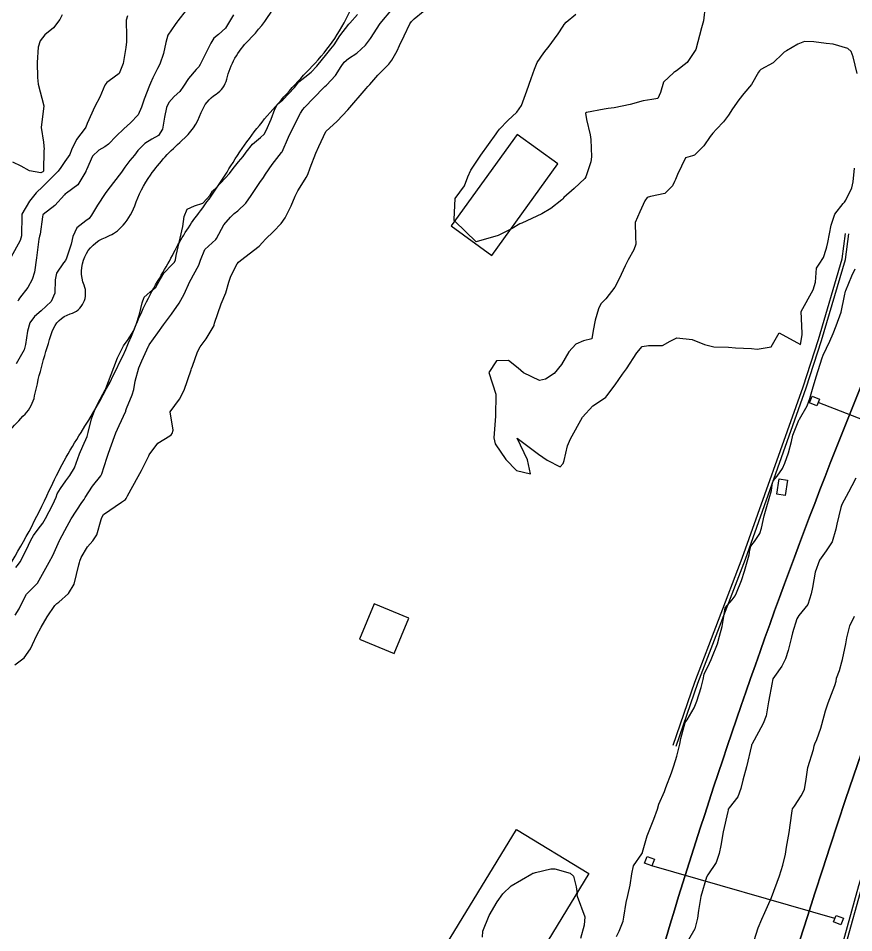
# Model space of a CAD drawing. Header units: metres. Extents: x 318500 to 325275, y 7408834 to 7428799.
# Drawn here: x 321959.7 to 322036.6, y 7417319.9 to 7417404.1 of the extents above; entities that cross this region are included whole.
import ezdxf

# ---------------------------------------------------------------- set-up
doc = ezdxf.new("R2010")
doc.units = ezdxf.units.M
doc.header["$MEASUREMENT"] = 0
for name, color, linetype in [('Canaleta de Drenagem', 151, 'Continuous'), ('Curvas de Nivel 1m', 11, 'Continuous'), ('Edificações', 30, 'Continuous'), ('Hidrografia', 140, 'Continuous'), ('Linha Férrea', 20, 'Continuous'), ('Pórticos', 45, 'Continuous')]:
    doc.layers.add(name, color=color, linetype=linetype)

msp = doc.modelspace()

# ---------------------------------------------------------------- linework, layer by layer
at = {"layer": 'Canaleta de Drenagem'}
for points in [[(322063.985, 7417392.729), (322067.28, 7417395.516), (322067.754, 7417387.94), (322068.482, 7417385.132), (322071.457, 7417375.503), (322071.38, 7417366.949), (322070.863, 7417363.225), (322068.825, 7417356.038), (322065.388, 7417349.917), (322062.125, 7417345.429), (322052.653, 7417331.75), (322046.46, 7417321.187), (322040.317, 7417307.77), (322034.243, 7417290.874), (322029.639, 7417269.193), (322021.811, 7417265.591), (322029.051, 7417293.425), (322034.127, 7417313.447), (322037.121, 7417324.249), (322040.829, 7417336.143), (322048.197, 7417354.742), (322052.853, 7417367.157), (322056.524, 7417376.248), (322063.124, 7417391.77)], [(322064.195, 7417392.514), (322067.018, 7417394.901), (322067.456, 7417387.893), (322068.194, 7417385.05), (322071.157, 7417375.459), (322071.081, 7417366.971), (322070.568, 7417363.287), (322068.546, 7417356.154), (322065.135, 7417350.079), (322061.88, 7417345.602), (322052.4, 7417331.912), (322046.193, 7417321.325), (322040.039, 7417307.883), (322033.954, 7417290.957), (322029.377, 7417269.402), (322022.261, 7417266.128), (322029.342, 7417293.351), (322034.417, 7417313.37), (322037.409, 7417324.165), (322041.112, 7417336.043), (322048.477, 7417354.634), (322053.133, 7417367.048), (322056.801, 7417376.134), (322063.381, 7417391.606)]]:
    msp.add_lwpolyline(points, close=True, dxfattribs=at)
for points in [[(322020.005, 7417337.162), (322021.996, 7417342.976), (322026.377, 7417354.388), (322031.975, 7417370.165), (322033.398, 7417374.536), (322035.592, 7417381.97), (322035.899, 7417384.303)], [(322020.289, 7417337.065), (322022.278, 7417342.874), (322026.658, 7417354.284), (322032.259, 7417370.068), (322033.685, 7417374.447), (322035.886, 7417381.908), (322036.197, 7417384.264)]]:
    msp.add_lwpolyline(points, dxfattribs=at)
at = {"layer": 'Curvas de Nivel 1m', "flags": 128}
for points, elevation in [([(321959.337, 7417344.549), (321960.206, 7417345.192), (321960.792, 7417346.046), (321960.968, 7417346.44), (321961.373, 7417347.306), (321961.778, 7417348.034), (321962.338, 7417348.97), (321963.025, 7417350.016), (321963.228, 7417350.198), (321963.415, 7417350.332), (321964.298, 7417351.126), (321964.82, 7417351.989), (321965.241, 7417353.767), (321965.301, 7417353.982), (321965.343, 7417354.101), (321965.467, 7417354.433), (321966.043, 7417355.416), (321966.543, 7417355.969), (321966.916, 7417356.549), (321967.309, 7417357.962), (321967.361, 7417358.122), (321967.524, 7417358.4), (321969.163, 7417359.555), (321969.548, 7417359.802), (321969.61, 7417359.868), (321969.645, 7417359.929), (321969.744, 7417360.119), (321970.707, 7417361.913), (321971.012, 7417362.475), (321971.596, 7417363.617), (321971.69, 7417363.807), (321971.735, 7417363.899), (321972.532, 7417364.97), (321973.626, 7417365.642), (321973.758, 7417365.748), (321973.835, 7417365.877), (321973.93, 7417366.172), (321973.65, 7417367.88), (321974.508, 7417369.027), (321974.957, 7417369.861), (321975.604, 7417371.747), (321975.638, 7417371.851), (321975.712, 7417372.056), (321976.19, 7417373.381), (321976.439, 7417373.843), (321976.977, 7417374.602), (321977.71, 7417375.83), (321977.724, 7417375.866), (321977.762, 7417376.033), (321978.375, 7417377.821), (321978.794, 7417378.816), (321979.07, 7417379.811), (321979.251, 7417380.376), (321979.835, 7417381.49), (321979.972, 7417381.664), (321980.137, 7417381.796), (321981.86, 7417383.133), (321982.18, 7417383.452), (321982.459, 7417383.764), (321983.173, 7417384.461), (321983.885, 7417385.209), (321984.265, 7417385.744), (321984.801, 7417386.842), (321985.178, 7417387.731), (321985.43, 7417388.225), (321985.94, 7417389.046), (321986.204, 7417389.458), (321986.339, 7417389.714), (321986.573, 7417390.328), (321987.098, 7417391.703), (321987.372, 7417392.306), (321988, 7417393.69), (321989.048, 7417394.646), (321990.03, 7417395.67), (321991.722, 7417397.645), (321991.876, 7417397.819), (321992.056, 7417398.022), (321992.808, 7417398.89), (321993.532, 7417399.618), (321993.808, 7417399.89), (321994.09, 7417400.26), (321994.577, 7417401.132), (321994.799, 7417401.603), (321995.219, 7417402.499), (321995.754, 7417403.594), (321995.901, 7417403.825), (321996.137, 7417404.056), (321996.976, 7417404.75)], 723), ([(321959.396, 7417349.136), (321959.754, 7417349.708), (321959.896, 7417350.055), (321960.41, 7417351.065), (321961.399, 7417352.04), (321961.42, 7417352.06), (321961.441, 7417352.095), (321962.526, 7417354.024), (321962.845, 7417354.644), (321963.463, 7417356.01), (321963.473, 7417356.027), (321963.491, 7417356.061), (321964.168, 7417357.343), (321964.531, 7417357.995), (321965.535, 7417359.509), (321965.729, 7417359.788), (321965.84, 7417359.977), (321966.512, 7417361.014), (321967.259, 7417361.963), (321967.372, 7417362.163), (321967.583, 7417362.843), (321967.869, 7417363.683), (321967.964, 7417363.955), (321968.133, 7417364.48), (321968.647, 7417365.945), (321968.953, 7417366.618), (321969.566, 7417367.931), (321969.592, 7417367.99), (321969.653, 7417368.158), (321970.17, 7417369.425), (321970.316, 7417369.92), (321970.448, 7417370.679), (321970.777, 7417371.914), (321971.056, 7417372.564), (321971.669, 7417373.901), (321971.687, 7417373.945), (321971.732, 7417374.022), (321972.514, 7417375.133), (321973.051, 7417375.891), (321973.77, 7417376.863), (321974.498, 7417377.869), (321974.955, 7417378.7), (321975.464, 7417379.855), (321975.583, 7417380.084), (321975.82, 7417380.499), (321976.297, 7417381.381), (321976.453, 7417381.844), (321976.858, 7417382.832), (321977.859, 7417383.742), (321977.938, 7417383.829), (321978.622, 7417385.075), (321979.221, 7417385.81), (321979.57, 7417386.13), (321979.899, 7417386.394), (321980.62, 7417387.078), (321981.112, 7417387.782), (321981.932, 7417388.994), (321982.257, 7417389.447), (321982.461, 7417389.765), (321983.061, 7417390.657), (321983.934, 7417391.75), (321983.95, 7417391.77), (321983.971, 7417391.812), (321984.572, 7417393.161), (321984.832, 7417393.738), (321985.665, 7417395.366), (321985.878, 7417395.722), (321986.032, 7417395.908), (321987.791, 7417397.694), (321987.921, 7417397.823), (321988.054, 7417397.947), (321988.91, 7417398.839), (321989.427, 7417399.677), (321989.691, 7417400.067), (321990.091, 7417400.404), (321990.851, 7417400.906), (321991.67, 7417401.647), (321992.116, 7417402.264), (321993.025, 7417403.627), (321994.151, 7417404.984)], 722), ([(321975.151, 7417404.859), (321974.355, 7417403.877), (321974.263, 7417403.743), (321974.125, 7417403.541), (321973.449, 7417402.551), (321973.251, 7417401.893), (321973.054, 7417400.86), (321972.719, 7417399.9), (321972.497, 7417399.48), (321972.061, 7417398.641), (321971.839, 7417398.126), (321971.755, 7417397.913), (321971.275, 7417396.674), (321971.032, 7417395.92), (321970.705, 7417395.231), (321970.006, 7417394.495), (321969.391, 7417393.939), (321968.688, 7417393.251), (321967.979, 7417392.533), (321967.65, 7417392.289), (321967.086, 7417391.973), (321966.519, 7417391.424), (321965.943, 7417390.166), (321965.905, 7417390.026), (321965.892, 7417389.99), (321965.159, 7417388.766), (321964.122, 7417388.008), (321963.995, 7417387.933), (321963.918, 7417387.854), (321963.048, 7417386.877), (321961.953, 7417386.039), (321961.924, 7417386.005), (321961.887, 7417385.833), (321961.674, 7417384.231), (321961.636, 7417384.043), (321961.573, 7417383.758), (321961.334, 7417382.045), (321961.15, 7417380.717), (321960.951, 7417380.049), (321960.539, 7417379.312), (321959.784, 7417378.325), (321959.676, 7417378.167), (321959.628, 7417378.062)], 722), ([(322022.97, 7417405.228), (322022.796, 7417403.886), (322022.629, 7417403.233), (322022.11, 7417401.24), (322021.298, 7417400.045), (322020.304, 7417399.267), (322020.165, 7417399.183), (322020.078, 7417399.128), (322019.108, 7417398.236), (322018.845, 7417397.282), (322018.593, 7417396.736), (322018.044, 7417396.641), (322017.255, 7417396.515), (322016.038, 7417396.165), (322014.571, 7417395.878), (322014.034, 7417395.8), (322013.651, 7417395.737), (322012.031, 7417395.451), (322011.934, 7417395.371), (322012.021, 7417394.798), (322012.363, 7417393.366), (322012.409, 7417392.951), (322012.469, 7417391.365), (322012.428, 7417390.902), (322011.951, 7417389.506), (322011.868, 7417389.371), (322010.897, 7417388.424), (322009.923, 7417387.602), (322009.828, 7417387.495), (322009.739, 7417387.403), (322008.727, 7417386.598), (322007.9, 7417386.107), (322007.437, 7417385.895), (322006.516, 7417385.444), (322006.078, 7417385.258), (322005.887, 7417385.17), (322005.189, 7417384.766), (322003.876, 7417384.117), (322001.87, 7417383.51), (321999.889, 7417385.422), (321999.835, 7417385.476), (321999.824, 7417385.531), (321999.832, 7417385.59), (321999.92, 7417387.53), (322000.785, 7417388.674), (322001.081, 7417389.519), (322001.357, 7417390.115), (322001.965, 7417391.038), (322002.289, 7417391.505), (322003.001, 7417392.478), (322003.7, 7417393.485), (322003.822, 7417393.663), (322004.006, 7417393.9), (322004.789, 7417394.698), (322005.599, 7417395.456), (322006.036, 7417396.088), (322006.402, 7417397.091), (322006.516, 7417397.445), (322006.936, 7417398.572), (322007.229, 7417399.439), (322007.475, 7417400.05), (322008.103, 7417400.934), (322008.322, 7417401.211), (322008.481, 7417401.424), (322009.404, 7417402.692), (322009.872, 7417403.404), (322009.977, 7417403.558), (322010.135, 7417403.746), (322011.051, 7417404.481)], 724), ([(321969.74, 7417404.332), (321969.613, 7417403.938), (321969.647, 7417402.397), (321969.638, 7417401.937), (321969.582, 7417401.425), (321969.333, 7417399.941), (321968.978, 7417399.034), (321968.056, 7417398.342), (321967.817, 7417398.2), (321967.648, 7417397.966), (321967.171, 7417396.835), (321966.736, 7417395.979), (321966.004, 7417394.421), (321965.905, 7417394.087), (321965.844, 7417393.992), (321965.026, 7417392.958), (321964.585, 7417392.004), (321964.409, 7417391.559), (321963.953, 7417390.909), (321963.588, 7417390.373), (321963.345, 7417390.019), (321961.926, 7417388.61), (321961.316, 7417388.049), (321960.698, 7417387.269), (321960.002, 7417386.068), (321959.984, 7417385.973), (321959.975, 7417384.068), (321959.856, 7417383.651), (321958.985, 7417382.073)], 723), ([(321963.717, 7417404.436), (321963.502, 7417404.019), (321962.903, 7417403.243), (321962.108, 7417402.605), (321961.679, 7417402.046), (321961.493, 7417401.448), (321961.403, 7417400.05), (321961.436, 7417398.672), (321961.505, 7417398.048), (321962.02, 7417396.04), (321961.769, 7417394.043), (321961.98, 7417392.704), (321962.038, 7417392.039), (321962.037, 7417391.971), (321961.986, 7417390.039), (321961.939, 7417389.965), (321961.761, 7417389.865), (321960.695, 7417390.059), (321959.946, 7417390.488), (321959.179, 7417390.85)], 724), ([(321959.455, 7417353.541), (321959.681, 7417353.835), (321959.828, 7417354.056), (321960.402, 7417355.125), (321960.832, 7417356.047), (321961.058, 7417356.483), (321961.505, 7417357.054), (321961.932, 7417357.615), (321962.177, 7417358.03), (321962.852, 7417359.339), (321963.148, 7417360.016), (321963.261, 7417360.297), (321963.552, 7417360.791), (321964.048, 7417361.518), (321964.423, 7417361.997), (321964.858, 7417362.714), (321965.32, 7417363.984), (321965.607, 7417364.694), (321966, 7417365.592), (321966.109, 7417365.975), (321966.403, 7417367.208), (321966.694, 7417367.97), (321967.006, 7417368.621), (321967.679, 7417369.9), (321967.699, 7417369.94), (321967.705, 7417369.96), (321967.722, 7417370.001), (321968.466, 7417371.949), (321968.807, 7417372.851), (321969.374, 7417373.935), (321969.52, 7417374.146), (321969.738, 7417374.439), (321970.311, 7417375.362), (321970.541, 7417375.922), (321970.824, 7417376.865), (321971.082, 7417377.917), (321971.273, 7417378.43), (321971.795, 7417378.879), (321972.348, 7417379.356), (321972.653, 7417379.897), (321973.067, 7417380.646), (321973.833, 7417381.425), (321974.051, 7417381.663), (321974.146, 7417381.875), (321974.225, 7417382.255), (321974.578, 7417383.869), (321974.82, 7417384.922), (321974.951, 7417385.864), (321975.228, 7417386.532), (321975.905, 7417386.842), (321976.667, 7417387.084), (321977.341, 7417387.836), (321977.567, 7417388.19), (321977.927, 7417388.54), (321979.127, 7417389.812), (321979.471, 7417390.283), (321979.956, 7417390.878), (321980.385, 7417391.372), (321980.663, 7417391.79), (321981.235, 7417392.528), (321981.991, 7417393.143), (321982.314, 7417393.448), (321982.498, 7417393.765), (321982.954, 7417394.817), (321983.317, 7417395.757), (321983.565, 7417396.216), (321984.033, 7417396.607), (321985.111, 7417397.734), (321985.523, 7417398.263), (321986.064, 7417398.686), (321986.643, 7417399.14), (321987.168, 7417399.704), (321988.091, 7417400.832), (321988.479, 7417401.303), (321988.759, 7417401.683), (321989.286, 7417402.51), (321990.129, 7417403.568), (321990.224, 7417403.669), (321990.934, 7417404.45)], 721), ([(321979.506, 7417404.443), (321979.141, 7417403.815), (321978.749, 7417403.192), (321978.112, 7417402.629), (321977.671, 7417402.27), (321977.396, 7417401.837), (321976.976, 7417400.956), (321976.424, 7417399.847), (321976.292, 7417399.632), (321976.073, 7417399.383), (321975.366, 7417398.554), (321974.906, 7417397.867), (321974.539, 7417397.376), (321974.035, 7417396.91), (321973.547, 7417396.367), (321973.325, 7417395.89), (321973.139, 7417395.02), (321972.959, 7417393.896), (321972.578, 7417393.314), (321971.986, 7417392.982), (321971.315, 7417392.581), (321970.681, 7417391.923), (321970.378, 7417391.511), (321969.956, 7417391.013), (321969.486, 7417390.398), (321969.174, 7417389.941), (321967.924, 7417388.32), (321967.659, 7417387.964), (321966.976, 7417386.902), (321966.416, 7417385.982), (321966.194, 7417385.677), (321965.882, 7417385.455), (321965.069, 7417384.801), (321964.704, 7417384.002), (321964.535, 7417383.321), (321964.125, 7417382.007), (321964.029, 7417381.816), (321963.834, 7417381.582), (321963.199, 7417380.639), (321963.079, 7417380.021), (321963.026, 7417378.787), (321962.709, 7417378.026), (321961.771, 7417377.157), (321961.153, 7417376.659), (321960.719, 7417376.05), (321960.513, 7417375.288), (321960.347, 7417374.054), (321960.204, 7417373.574), (321959.71, 7417372.724), (321959.483, 7417372.284)], 721), ([(322036.977, 7417399.041), (322036.58, 7417400.568), (322036.408, 7417401.047), (322036.113, 7417401.318), (322034.764, 7417401.718), (322034.117, 7417401.79), (322032.979, 7417401.957), (322032.119, 7417401.989), (322031.49, 7417401.742), (322030.446, 7417401.127), (322030.232, 7417401.005), (322030.106, 7417400.878), (322029.215, 7417400.021), (322028.083, 7417399.384), (322027.954, 7417399.29), (322027.868, 7417399.163), (322027.228, 7417398.007), (322026.519, 7417397.183), (322026.044, 7417396.605), (322025.472, 7417395.76), (322025.1, 7417395.199), (322024.651, 7417394.574), (322024.01, 7417393.899), (322023.673, 7417393.547), (322023.418, 7417393.219), (322022.844, 7417392.37), (322021.974, 7417391.515), (322021.78, 7417391.436), (322021.145, 7417391.252), (322020.407, 7417389.715), (322020.208, 7417389.266), (322020.124, 7417389.091), (322019.941, 7417388.675), (322019.228, 7417387.98), (322017.926, 7417387.697), (322017.617, 7417387.603), (322017.401, 7417387.298), (322016.934, 7417386.275), (322016.513, 7417385.311), (322016.545, 7417383.978), (322016.582, 7417383.309), (322016.385, 7417382.789), (322015.848, 7417381.857), (322015.672, 7417381.493), (322015.589, 7417381.324), (322015.027, 7417380.127), (322014.645, 7417379.337), (322013.799, 7417378.261), (322013.341, 7417377.808), (322013.143, 7417377.356), (322012.833, 7417376.3), (322012.638, 7417375.361), (322012.507, 7417374.604), (322011.746, 7417374.41), (322011.035, 7417374.086), (322010.402, 7417373.39), (322009.718, 7417372.233), (322009.031, 7417371.41), (322008.252, 7417370.871), (322007.7, 7417370.741), (322006.207, 7417371.445), (322005.714, 7417371.885), (322004.837, 7417372.58), (322003.721, 7417372.563), (322003.017, 7417371.49), (322003.68, 7417369.48), (322003.65, 7417367.48), (322003.486, 7417365.482), (322003.622, 7417364.921), (322004.6, 7417363.465), (322005.585, 7417362.453), (322006.866, 7417362.152), (322006.6, 7417363.44), (322005.63, 7417365.45), (322007.608, 7417363.963), (322008.388, 7417363.418), (322009.591, 7417362.795), (322009.873, 7417363.119), (322009.954, 7417363.395), (322010.277, 7417364.733), (322010.558, 7417365.386), (322011.65, 7417367.37), (322012.606, 7417368.421), (322013.677, 7417369.126), (322013.798, 7417369.228), (322013.9, 7417369.347), (322014.666, 7417370.365), (322015.343, 7417371.326), (322015.715, 7417371.812), (322016.674, 7417373.306), (322017.151, 7417373.887), (322017.74, 7417373.979), (322019.038, 7417373.979), (322019.746, 7417374.366), (322020.335, 7417374.678), (322021.749, 7417374.516), (322022.891, 7417374.074), (322023.74, 7417373.846), (322025.121, 7417373.815), (322025.739, 7417373.765), (322027.218, 7417373.687), (322027.737, 7417373.643), (322029.041, 7417373.84), (322029.76, 7417375.13), (322031.744, 7417374.054), (322031.899, 7417374.967), (322031.902, 7417375.108), (322031.79, 7417377.11), (322032.911, 7417379.093), (322033.116, 7417379.795), (322033.223, 7417381.089), (322033.453, 7417381.478), (322033.855, 7417382.096), (322034.093, 7417382.85), (322034.161, 7417383.076), (322034.274, 7417383.474), (322034.551, 7417385.07), (322034.89, 7417386.08), (322035.681, 7417387.054), (322035.802, 7417387.171), (322035.925, 7417387.369), (322036.477, 7417388.51), (322036.604, 7417389.043), (322036.705, 7417390.3)], 723), ([(322014.788, 7417319.548), (322015.02, 7417320.013), (322015.395, 7417320.954), (322015.476, 7417321.313), (322015.692, 7417322.679), (322015.821, 7417323.309), (322016.046, 7417324.271), (322016.191, 7417325.303), (322016.367, 7417326.035), (322017.118, 7417327.138), (322017.176, 7417327.232), (322017.194, 7417327.289), (322017.627, 7417328.799), (322017.785, 7417329.28), (322018.225, 7417330.338), (322018.559, 7417331.269), (322018.703, 7417331.741), (322019.195, 7417332.902), (322019.294, 7417333.163), (322019.332, 7417333.259), (322019.869, 7417334.605), (322020.072, 7417335.252), (322020.336, 7417336.152), (322020.613, 7417337.246), (322020.72, 7417337.783), (322021.126, 7417339.242), (322021.174, 7417339.348), (322021.284, 7417339.503), (322021.929, 7417340.602), (322022.183, 7417341.227), (322022.583, 7417342.481), (322022.761, 7417343.219), (322022.867, 7417343.687), (322023.353, 7417344.729), (322023.516, 7417345.05), (322023.578, 7417345.208), (322024.082, 7417346.5), (322024.292, 7417347.201), (322024.521, 7417348.077), (322024.712, 7417349.197), (322024.804, 7417349.811), (322025.43, 7417350.55), (322025.709, 7417350.913), (322025.831, 7417351.184), (322026.311, 7417352.323), (322026.594, 7417353.173), (322027.001, 7417354.683), (322027.076, 7417355.166), (322027.161, 7417355.499), (322027.501, 7417355.922), (322028.005, 7417356.661), (322028.149, 7417357.151), (322028.408, 7417358.276), (322028.651, 7417359.143), (322029.056, 7417360.629), (322029.135, 7417361.137), (322029.217, 7417361.494), (322029.582, 7417361.951), (322030.088, 7417362.63), (322030.293, 7417363.123), (322030.638, 7417364.096), (322030.906, 7417365.117), (322031.042, 7417365.71), (322031.6, 7417367.111), (322031.615, 7417367.146), (322031.651, 7417367.199), (322032.356, 7417368.413), (322032.594, 7417369.096), (322032.836, 7417369.95), (322033.189, 7417371.088), (322033.728, 7417372.847), (322033.823, 7417373.079), (322034.451, 7417374.367), (322034.738, 7417375.065), (322035.041, 7417375.791), (322035.487, 7417377.055), (322035.805, 7417378.55), (322035.887, 7417378.972), (322035.907, 7417379.049), (322036.47, 7417380.404), (322036.791, 7417381.04)], 724), ([(322036.85, 7417361.768), (322036.463, 7417361.041), (322036.15, 7417360.458), (322035.553, 7417359.334), (322035.453, 7417359.051), (322035.079, 7417357.504), (322034.989, 7417357.058), (322034.66, 7417355.905), (322034.095, 7417355.071), (322033.481, 7417354.211), (322033.094, 7417353.086), (322032.84, 7417351.698), (322032.735, 7417351.091), (322032.408, 7417350.113), (322031.584, 7417349.107), (322031.407, 7417348.797), (322031.007, 7417347.501), (322030.921, 7417347.115), (322030.614, 7417345.875), (322030.345, 7417345.12), (322030.024, 7417344.45), (322029.336, 7417343.499), (322029.201, 7417343.263), (322029.168, 7417343.132), (322029.135, 7417342.94), (322028.803, 7417341.138), (322028.567, 7417339.864), (322028.303, 7417339.145), (322027.251, 7417337.221), (322027.231, 7417337.18), (322027.226, 7417337.16), (322027.222, 7417337.133), (322026.775, 7417335.165), (322026.438, 7417333.941), (322026.231, 7417333.17), (322025.963, 7417332.398), (322025.173, 7417331.374), (322025.091, 7417331.262), (322025.072, 7417331.181), (322025.046, 7417331.06), (322024.615, 7417329.188), (322024.391, 7417327.932), (322024.244, 7417327.193), (322023.955, 7417326.35), (322023.201, 7417325.208), (322023.088, 7417324.993), (322022.571, 7417323.217), (322022.328, 7417321.944), (322022.242, 7417321.222), (322022.004, 7417320.246), (322021.414, 7417319.234)], 724), ([(322027.458, 7417319.153), (322027.855, 7417320.321), (322028.171, 7417321.143), (322028.44, 7417321.748), (322029.07, 7417323.13), (322029.793, 7417325.119), (322030.118, 7417326.102), (322030.346, 7417327.112), (322030.465, 7417327.775), (322030.696, 7417329.107), (322030.952, 7417330.887), (322030.958, 7417331.103), (322030.993, 7417331.283), (322031.177, 7417331.536), (322031.8, 7417332.485), (322032.098, 7417333.091), (322032.27, 7417334.039), (322032.407, 7417335.092), (322032.929, 7417336.767), (322033.014, 7417337.084), (322033.068, 7417337.268), (322033.259, 7417337.674), (322033.622, 7417338.727), (322033.717, 7417339.073), (322034.046, 7417340.321), (322034.288, 7417341.065), (322034.919, 7417342.649), (322035.021, 7417343.055), (322035.062, 7417343.326), (322035.345, 7417344.049), (322035.56, 7417344.845), (322035.605, 7417345.048), (322035.924, 7417346.502), (322036.024, 7417347.044), (322036.296, 7417348.147), (322036.714, 7417349.037)], 724), ([(322002.455, 7417319.486), (322002.477, 7417320.026), (322003.04, 7417321.48), (322003.797, 7417322.731), (322004.3, 7417323.462), (322005.078, 7417324.206), (322006.976, 7417325.308), (322007.089, 7417325.365), (322007.131, 7417325.378), (322007.318, 7417325.418), (322008.745, 7417325.754), (322009.095, 7417325.757), (322010.527, 7417325.378), (322010.814, 7417325.1), (322011.077, 7417324.096), (322011.154, 7417323.452), (322011.143, 7417323.369), (322011.171, 7417323.265), (322011.864, 7417321.358), (322011.821, 7417320.565), (322011.47, 7417319.363)], 724)]:
    msp.add_lwpolyline(points, dxfattribs=dict(at, elevation=elevation))
at = {"layer": 'Edificações'}
for points in [[(321999.554, 7417384.989), (322003.302, 7417382.279), (322009.391, 7417390.698), (322005.643, 7417393.409)], [(321992.468, 7417350.181), (321991.117, 7417346.933), (321994.299, 7417345.61), (321995.65, 7417348.858)], [(321998.445, 7417317.715), (322005.561, 7417329.392), (322012.235, 7417325.326), (322005.119, 7417313.648)]]:
    msp.add_lwpolyline(points, close=True, dxfattribs=at)
at = {"layer": 'Hidrografia'}
for points in [[(321958.557, 7417353.222, 0.030991), (321962.526, 7417360.61, -0.034425), (321965.456, 7417365.974, 0.04642), (321970.345, 7417375.46, -0.040528), (321972.848, 7417380.458, 0.017535), (321974.007, 7417382.531, -0.042827), (321976.265, 7417386.127, 0.02405), (321979.256, 7417390.516, -0.04201), (321982.864, 7417395.424, -0.009565), (321987.015, 7417399.995, 0.095043), (321990.564, 7417405.573, -0.09915)], [(321958.774, 7417366.001, -0.012925), (321960.292, 7417367.665, 0.140106), (321961.174, 7417369.328, -0.028767), (321962.795, 7417375.267, -0.243083), (321964.461, 7417376.882, 0.439763), (321965.734, 7417379.524, -0.421659), (321967.694, 7417383.927, 0.10684), (321969.118, 7417384.834, 0.113119), (321970.392, 7417386.84, -0.068817), (321971.861, 7417389.677, -0.061268), (321974.751, 7417392.857, 0.12872), (321976.521, 7417395.422, -0.165153), (321977.892, 7417397.134, 0.193273), (321978.872, 7417398.504, -0.137485), (321980.88, 7417402.076, 0.062343), (321983.139, 7417404.98, 0.02256)]]:
    msp.add_lwpolyline(points, format="xyb", dxfattribs=at)
msp.add_lwpolyline([(322029.778, 7417361.678), (322030.551, 7417361.561), (322030.34, 7417360.163), (322029.567, 7417360.28)], close=True, dxfattribs=at)
at = {"layer": 'Linha Férrea'}
for points in [[(322233.98, 7417737.989, -0.002223), (322154.866, 7417593.007), (322102.879, 7417500.142, 0.00265), (322097.399, 7417490.348, 0.027781), (322044.112, 7417386.338, 0.035735), (322015.66, 7417306.723, 0.016271), (322001.828, 7417250.433, 0.006444), (321990.249, 7417191.796, 0.008188), (321970.289, 7417080.675, -0.005901), (321965.681, 7417056.143, -0.019111), (321940.898, 7416966.466, -0.001899), (321910.164, 7416869.782), (321854.126, 7416687.426), (321842.522, 7416650.588), (321798.977, 7416497.536), (321750.599, 7416346.471)], [(321750.599, 7416346.471), (321798.977, 7416497.536), (321842.522, 7416650.588), (321854.126, 7416687.426), (321910.164, 7416869.782, 0.001899), (321940.898, 7416966.466, 0.019111), (321965.681, 7417056.143, 0.005901), (321970.289, 7417080.675, -0.008188), (321990.249, 7417191.796, -0.006444), (322001.828, 7417250.433, -0.016271), (322015.66, 7417306.723, -0.035735), (322044.112, 7417386.338, -0.027781), (322097.399, 7417490.348, -0.00265), (322102.879, 7417500.142), (322154.866, 7417593.007, 0.002223), (322233.98, 7417737.989)], [(322196.377, 7417647.065, -0.005702), (322169.668, 7417596.023), (322116.033, 7417500.08, 0.006587), (322078.7, 7417432.593, 0.020372), (322045.81, 7417359.94, 0.047465), (322007.542, 7417220.105, 0.00216), (321987.28, 7417109.247, 0.004221), (321983.531, 7417086.135), (321978.295, 7417056.212, -0.004458), (321971.581, 7417028.638, -0.003551), (321960.755, 7416990.624, -0.002117), (321921.955, 7416868.472), (321849.478, 7416633.133), (321819.637, 7416528.203), (321801.996, 7416472.124, -0.01056), (321778.562, 7416402.785, 0.003825)], [(321778.562, 7416402.785, 0.01056), (321801.996, 7416472.124), (321819.637, 7416528.203), (321849.478, 7416633.133), (321921.955, 7416868.472, 0.002117), (321960.755, 7416990.624, 0.003551), (321971.581, 7417028.638, 0.004458), (321978.295, 7417056.212), (321983.531, 7417086.135, -0.004221), (321987.28, 7417109.247, -0.00216), (322007.542, 7417220.105, -0.047465), (322045.81, 7417359.94, -0.020372), (322078.7, 7417432.593, -0.006587), (322116.033, 7417500.08), (322169.668, 7417596.023, 0.005702), (322196.377, 7417647.065, 0.006143)]]:
    msp.add_lwpolyline(points, format="xyb", dxfattribs=at)
at = {"layer": 'Pórticos'}
for points in [[(322032.821, 7417369.293), (322033.485, 7417369.023), (322033.237, 7417368.411), (322032.572, 7417368.681)], [(322017.618, 7417326.915), (322018.283, 7417326.646), (322018.034, 7417326.033), (322017.37, 7417326.303)], [(322035.04, 7417321.485), (322035.704, 7417321.215), (322035.456, 7417320.603), (322034.792, 7417320.873)]]:
    msp.add_lwpolyline(points, close=True, dxfattribs=at)
for points in [[(322049.593, 7417362.416), (322033.361, 7417368.717)], [(322034.916, 7417321.179), (322018.034, 7417326.033)]]:
    msp.add_lwpolyline(points, dxfattribs=at)

doc.saveas('drawing.dxf')
